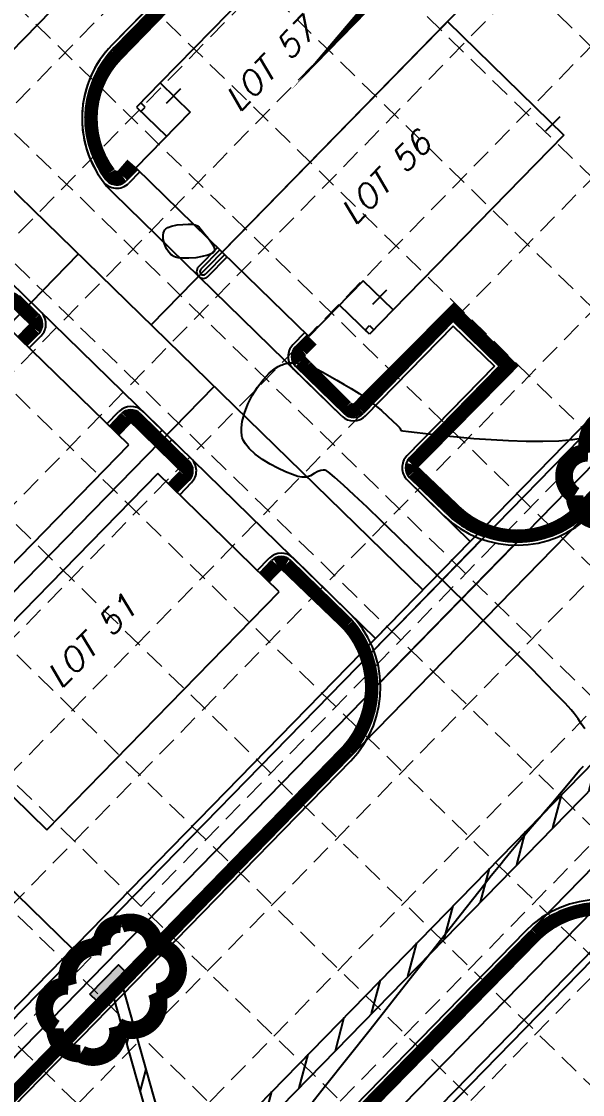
# Model space of a CAD drawing. Header units: feet. Extents: x -15 to 992, y 1644 to 2657.
# Drawn here: x 527.1 to 609.8, y 2278.3 to 2436.6 of the extents above; entities that cross this region are included whole.
import ezdxf
from ezdxf.enums import TextEntityAlignment as Align

# ---------------------------------------------------------------- set-up
doc = ezdxf.new("R2010")
doc.units = ezdxf.units.FT
doc.header["$LTSCALE"] = 30
doc.header["$MEASUREMENT"] = 0
for name, pattern in [('HIDDEN', [0.375, 0.25, -0.125]), ('HIDDEN2', [0.1875, 0.125, -0.0625]), ('x500106ebs$0$PHANTOM2', [1.25, 0.625, -0.125, 0.125, -0.125, 0.125, -0.125])]:
    doc.linetypes.add(name, pattern=pattern)
for name, color, linetype in [('CONTOURS', 35, 'x500106ebs$0$PHANTOM2'), ('EROSION BLANKET', 84, 'Continuous'), ('GRID', 254, 'HIDDEN'), ('LEGEND', 7, 'Continuous'), ('STORM', 5, 'Continuous'), ('x500106ebs$0$3-LOT-LINES', 251, 'x500106ebs$0$PHANTOM2'), ('x500106ebs$0$ROW', 251, 'x500106ebs$0$PHANTOM2'), ('x500106pbs$0$1-CURB-BACK', 1, 'Continuous'), ('x500106pbs$0$1-CURB-FACE', 1, 'Continuous'), ('x500106pbs$0$1-SIDEWALK-3', 1, 'Continuous'), ('x500106pbs$0$3-BLDG', 16, 'HIDDEN2'), ('x500106pbs$0$3-CURB-BACK', 16, 'HIDDEN2'), ('x500106pbs$0$3-CURB-FACE', 16, 'HIDDEN2'), ('x500106pbs$0$3-ESMT-SHARED', 16, 'HIDDEN2'), ('x500106pbs$0$3-TEXT-LOT-30', 16, 'HIDDEN2'), ('x500106pbs$0$4-CURB-BACK', 16, 'HIDDEN2'), ('x500106pbs$0$4-CURB-FACE', 16, 'HIDDEN2'), ('x500106pbs$0$AREA-PAVEMENT', 30, 'Continuous'), ('x500106pbs$0$AREA-SIDEWALK', 190, 'Continuous'), ('x500106pst$0$HATCH-DWU', 251, 'Continuous')]:
    doc.layers.add(name, color=color, linetype=linetype)
doc.styles.add('x500106pbs$0$SLANT 80', font='simplex', dxfattribs={"oblique": 15, "height": 2.4})

msp = doc.modelspace()

# ---------------------------------------------------------------- hatches: boundary and pattern name
at = {"layer": 'STORM'}
msp.add_hatch(color=5, dxfattribs=at).paths.add_polyline_path([(537.1672959663679, 2293.089367943408), (541.3576627652349, 2297.383646240276), (543.5048019136689, 2295.288462840842), (539.3144351148021, 2290.994184543973)])
at = {"layer": 'x500106pst$0$HATCH-DWU'}
h = msp.add_hatch(dxfattribs=at)
h.set_pattern_fill('ANSI31', color=5, scale=30, angle=30, style=0)
h.set_pattern_definition([(74.99999999999999, (0, 0), (-3.622221848584005, 0.9705714191344534), [])])
edge = h.paths.add_edge_path()
edge.add_line((255.7983242836366, 1930.697809170866), (256.9103195626999, 1936.015179705271))
edge.add_arc((380.7317338130041, 1910.121022583364), 126.4999999999978, 149.1260029113564, 168.1882438940524, ccw=False)
edge.add_line((272.157051857477, 1975.034722510695), (257.2236570281285, 2001.908201328402))
edge.add_line((257.2236570281285, 2001.908201328402), (258.4992732203664, 2003.215449880233))
edge.add_line((258.4992732203664, 2003.215449880233), (273.2036633233898, 1976.754077869611))
edge.add_arc((380.7317338130184, 1910.121022583353), 126.5000000000158, 135.7016666666651, 148.2143095073534, ccw=False)
edge.add_line((290.1940330540342, 1998.467922592808), (342.1040897513446, 2051.6652297891))
edge.add_line((342.1040897513446, 2051.6652297891), (333.979224528671, 2080.567131083789))
edge.add_line((333.979224528671, 2080.567131083789), (335.3904883449463, 2082.013391010014))
edge.add_line((335.3904883449463, 2082.013391010014), (343.51535356762, 2053.111489715326))
edge.add_line((343.51535356762, 2053.111489715326), (445.4664707900587, 2157.590761111852))
edge.add_line((445.4664707900587, 2157.590761111852), (437.3416055673844, 2186.492662406542))
edge.add_line((437.3416055673844, 2186.492662406542), (438.7528693836597, 2187.938922332767))
edge.add_line((438.7528693836597, 2187.938922332767), (446.8777346063339, 2159.037021038077))
edge.add_line((446.8777346063339, 2159.037021038077), (455.6187814122815, 2167.994825782244))
edge.add_line((455.6187814122815, 2167.994825782244), (455.7977096746519, 2167.820227165624))
edge.add_line((455.7977096746519, 2167.820227165624), (548.9069755328379, 2263.238389537534))
edge.add_line((548.9069755328379, 2263.238389537534), (540.7039866060978, 2292.418193729295))
edge.add_line((540.7039866060978, 2292.418193729295), (542.1152504223732, 2293.86445365552))
edge.add_line((542.1152504223732, 2293.86445365552), (550.3182393491134, 2264.68464946376))
edge.add_line((550.3182393491134, 2264.68464946376), (625.7303668454006, 2341.966824980114))
edge.add_line((625.7303668454006, 2341.966824980114), (617.5273779186596, 2371.146629171878))
edge.add_line((617.5273779186596, 2371.146629171878), (618.9386417349349, 2372.592889098104))
edge.add_line((618.9386417349349, 2372.592889098104), (627.141630661676, 2343.413084906339))
edge.add_line((627.141630661676, 2343.413084906339), (635.9834820259335, 2352.474193930955))
edge.add_line((635.9834820259335, 2352.474193930955), (636.0729461571117, 2352.386894622652))
edge.add_line((636.0729461571117, 2352.386894622652), (677.2054492600564, 2394.539389582904))
edge.add_arc((749.5819313885198, 2323.914249160341), 101.1249999999932, 104.8013327740087, 135.7016666666657, ccw=False)
edge.add_line((723.7477048671241, 2421.683663421856), (731.2801589707849, 2423.674011088813))
edge.add_line((731.2801589707849, 2423.674011088813), (731.8549625275028, 2421.498671834539))
edge.add_line((731.8549625275028, 2421.498671834539), (724.3225084238426, 2419.508324167583))
edge.add_arc((749.5819313883146, 2323.914249160694), 98.87499999959996, 104.8013327739458, 135.701666666729)
edge.add_line((678.815803621382, 2392.968002033329), (637.6833005184368, 2350.815507073077))
edge.add_line((637.6833005184368, 2350.815507073077), (637.7727646496215, 2350.728207764767))
edge.add_line((637.7727646496215, 2350.728207764767), (636.1888414833721, 2349.105006932187))
edge.add_line((636.1888414833721, 2349.105006932187), (645.420024565619, 2346.752293838427))
edge.add_line((645.420024565619, 2346.752293838427), (644.0087607493433, 2345.306033912202))
edge.add_line((644.0087607493433, 2345.306033912202), (634.7775776670967, 2347.658747005962))
edge.add_line((634.7775776670967, 2347.658747005962), (559.3654501708144, 2270.376571489604))
edge.add_line((559.3654501708144, 2270.376571489604), (568.5966332530572, 2268.023858395843))
edge.add_line((568.5966332530572, 2268.023858395843), (567.1853694367816, 2266.577598469618))
edge.add_line((567.1853694367816, 2266.577598469618), (557.9541863545389, 2268.930311563378))
edge.add_line((557.9541863545389, 2268.930311563378), (457.5869922983468, 2166.07424099943))
edge.add_line((457.5869922983468, 2166.07424099943), (457.7659205607161, 2165.89964238281))
edge.add_line((457.7659205607161, 2165.89964238281), (456.2828019527727, 2164.379745830677))
edge.add_line((456.2828019527727, 2164.379745830677), (465.2342522143438, 2162.09832707309))
edge.add_line((465.2342522143438, 2162.09832707309), (463.8229883980682, 2160.652067146865))
edge.add_line((463.8229883980682, 2160.652067146865), (454.871538136497, 2162.933485904451))
edge.add_line((454.871538136497, 2162.933485904451), (352.920420914056, 2058.454214507924))
edge.add_line((352.920420914056, 2058.454214507924), (361.8718711756304, 2056.172795750337))
edge.add_line((361.8718711756304, 2056.172795750337), (360.4606073593548, 2054.726535824112))
edge.add_line((360.4606073593548, 2054.726535824112), (351.5091570977805, 2057.007954581699))
edge.add_line((351.5091570977805, 2057.007954581699), (292.3411722024683, 1996.372739193375))
edge.add_arc((380.7317338130316, 1910.121022583343), 123.5000000000321, 135.7016666666661, 146.7224489721912)
edge.add_line((277.4829663010488, 1977.884892066014), (285.163806751892, 1977.562547039276))
edge.add_line((285.163806751892, 1977.562547039276), (283.5218891579227, 1975.879913650014))
edge.add_line((283.5218891579227, 1975.879913650014), (276.3836188671756, 1976.179488409113))
edge.add_arc((380.7317338130059, 1910.121022583364), 123.4999999999996, 147.6637948418411, 168.1882438940524)
edge.add_line((259.8467957899799, 1935.401089022538), (258.7348005109166, 1930.083718488133))
edge.add_line((258.7348005109166, 1930.083718488133), (255.7983242836366, 1930.697809170866))

# ---------------------------------------------------------------- linework, layer by layer
at = {"layer": 'CONTOURS', "lineweight": -3}
for p, q in [((548.1561954970152, 2405.797118245887, 469), (548.2134537327925, 2405.881056541572, 469)), ((548.2134537327925, 2405.881056541572, 469), (548.3659192288851, 2406.034489093346, 469)), ((548.3659192288851, 2406.034489093346, 469), (548.6776605051402, 2406.230355076042, 469)), ((548.6776605051402, 2406.230355076042, 469), (549.2152065182531, 2406.432631386966, 469)), ((549.2152065182531, 2406.432631386966, 469), (550.0120580740772, 2406.601814407969, 469)), ((550.0120580740772, 2406.601814407969, 469), (550.8557011130379, 2406.692251218426, 469)), ((550.8557011130379, 2406.692251218426, 469), (551.6475562248843, 2406.7191689352, 469)), ((551.6475562248843, 2406.7191689352, 469), (552.2890439993662, 2406.697794675147, 469)), ((552.2890439993662, 2406.697794675147, 469), (552.6815850262337, 2406.643355555128, 469)), ((552.6815850262337, 2406.643355555128, 469), (553.0239368541233, 2406.497669504249, 469)), ((553.0239368541233, 2406.497669504249, 469), (553.2716892378744, 2406.290538242285, 469)), ((553.2716892378744, 2406.290538242285, 469), (553.4907287382366, 2406.020898922245, 469)), ((553.4907287382366, 2406.020898922245, 469), (553.7469419159615, 2405.687688697131, 469)), ((547.9515410830522, 2405.085946072613, 469), (548.017422778099, 2405.465764119549, 469)), ((547.9684331108547, 2404.528500231465, 469), (547.9515410830522, 2405.085946072613, 469)), ((548.1411855918054, 2403.796686260474, 469), (547.9684331108547, 2404.528500231465, 469)), ((548.017422778099, 2405.465764119549, 469), (548.1015299303458, 2405.692921984164, 469)), ((548.1015299303458, 2405.692921984164, 469), (548.1561954970152, 2405.797118245887, 469)), ((553.7469419159615, 2405.687688697131, 469), (554.0397569782053, 2405.34808336721, 469)), ((554.0397569782053, 2405.34808336721, 469), (554.4588672240213, 2404.85884235981, 469)), ((554.4588672240213, 2404.85884235981, 469), (554.9087946486829, 2404.283628228517, 469)), ((554.9087946486829, 2404.283628228517, 469), (555.2940612474636, 2403.686103526915, 469)), ((548.4607947509212, 2403.086892345891, 469), (548.1411855918054, 2403.796686260474, 469)), ((548.806645737814, 2402.5787714311, 469), (548.4607947509212, 2403.086892345891, 469)), ((555.2940612474636, 2403.686103526915, 469), (555.4915575126765, 2403.23480139102, 469)), ((555.488699948472, 2402.67877262712, 469), (555.452595541024, 2402.622331886753, 469)), ((555.5198300529585, 2402.757547297893, 469), (555.488699948472, 2402.67877262712, 469)), ((555.4915575126765, 2403.23480139102, 469), (555.5430141772749, 2402.933300688577, 469)), ((555.5430141772749, 2402.933300688577, 469), (555.5198300529585, 2402.757547297893, 469)), ((549.1108428717439, 2402.254443926315, 469), (548.806645737814, 2402.5787714311, 469)), ((549.332197610081, 2402.073087779032, 469), (549.1108428717439, 2402.254443926315, 469)), ((549.4478857900831, 2401.994434782744, 469), (549.332197610081, 2402.073087779032, 469)), ((549.5419352195008, 2401.941283393144, 469), (549.4478857900831, 2401.994434782744, 469)), ((549.764547071703, 2401.850422690019, 469), (549.5419352195008, 2401.941283393144, 469)), ((550.1743088594726, 2401.750858634744, 469), (549.764547071703, 2401.850422690019, 469)), ((550.833005667107, 2401.681404692441, 469), (550.1743088594726, 2401.750858634744, 469)), ((551.7743047285674, 2401.685047259648, 469), (550.833005667107, 2401.681404692441, 469)), ((552.7654468280971, 2401.774592782022, 469), (551.7743047285674, 2401.685047259648, 469)), ((553.7194446827746, 2401.934389669761, 469), (552.7654468280971, 2401.774592782022, 469)), ((554.5493110096775, 2402.148786333059, 469), (553.7194446827746, 2401.934389669761, 469)), ((555.0653739170787, 2402.349097633753, 469), (554.5493110096775, 2402.148786333059, 469)), ((555.3369591139972, 2402.510868657631, 469), (555.0653739170787, 2402.349097633753, 469)), ((555.452595541024, 2402.622331886753, 469), (555.3369591139972, 2402.510868657631, 469)), ((563.621445463579, 2384.722875030633, 469), (564.3746379329282, 2385.346053671924, 469)), ((564.3746379329282, 2385.346053671924, 469), (564.9448901863946, 2385.7122951207, 469)), ((564.9448901863946, 2385.7122951207, 469), (565.324283188796, 2385.902424983081, 469)), ((565.324283188796, 2385.902424983081, 469), (565.5130818303796, 2385.980106984651, 469)), ((565.5130818303796, 2385.980106984651, 469), (565.7019646507854, 2386.047077880534, 469)), ((565.7019646507854, 2386.047077880534, 469), (566.0826298359043, 2386.153381082698, 469)), ((566.0826298359043, 2386.153381082698, 469), (566.6605436868276, 2386.247182345376, 469)), ((566.6605436868276, 2386.247182345376, 469), (567.4430736863892, 2386.25933763353, 469)), ((567.4430736863892, 2386.25933763353, 469), (568.4384901365952, 2386.113721923173, 469)), ((568.4384901365952, 2386.113721923173, 469), (569.4504892958007, 2385.816207005652, 469)), ((569.4504892958007, 2385.816207005652, 469), (570.476297934654, 2385.395483992994, 469)), ((570.476297934654, 2385.395483992994, 469), (571.5131428238042, 2384.880243997224, 469)), ((561.8621523528604, 2382.645820691736, 469), (562.7113953836215, 2383.762375688872, 469)), ((562.7113953836215, 2383.762375688872, 469), (563.621445463579, 2384.722875030633, 469)), ((571.5131428238042, 2384.880243997224, 469), (572.5582507338997, 2384.299178130367, 469)), ((572.5582507338997, 2384.299178130367, 469), (573.6088484355901, 2383.680977504448, 469)), ((573.6088484355901, 2383.680977504448, 469), (574.6621626995234, 2383.054333231495, 469)), ((561.1014376064718, 2381.42210998007, 469), (561.8621523528604, 2382.645820691736, 469)), ((574.6621626995234, 2383.054333231495, 469), (575.7154202963486, 2382.447936423532, 469)), ((575.7154202963486, 2382.447936423532, 469), (576.8864682866056, 2381.732407196117, 469)), ((560.4569723796317, 2380.140143494719, 469), (561.1014376064718, 2381.42210998007, 469)), ((576.8864682866056, 2381.732407196117, 469), (578.0400583402613, 2380.921154275884, 469)), ((578.0400583402613, 2380.921154275884, 469), (579.1445424266008, 2380.061481900984, 469)), ((559.9564779075156, 2378.848821176527, 469), (560.4569723796317, 2380.140143494719, 469)), ((579.1445424266008, 2380.061481900984, 469), (580.1682725149096, 2379.200694309569, 469)), ((580.1682725149096, 2379.200694309569, 469), (581.079600574473, 2378.386095739791, 469)), ((559.5068803422946, 2376.656952916199, 469), (559.6276754253004, 2377.597042966339, 469)), ((559.6276754253004, 2377.597042966339, 469), (559.9564779075156, 2378.848821176527, 469)), ((581.079600574473, 2378.386095739791, 469), (581.8468785745763, 2377.6649904298, 469)), ((581.8468785745763, 2377.6649904298, 469), (582.4384584845047, 2377.08468261775, 469)), ((559.5085757250065, 2376.004093060891, 469), (559.5068803422946, 2376.656952916199, 469)), ((559.5569809545434, 2375.599581951347, 469), (559.5085757250065, 2376.004093060891, 469)), ((582.4384584845047, 2377.08468261775, 469), (582.8226922735435, 2376.692476541791, 469)), ((582.8226922735435, 2376.692476541791, 469), (582.9679319109782, 2376.535676440074, 469)), ((582.9679319109782, 2376.535676440074, 469), (582.9981469191102, 2376.40163210637, 469)), ((582.9981469191102, 2376.40163210637, 469), (583.0357578469993, 2376.28835697988, 469)), ((583.0357578469993, 2376.28835697988, 469), (583.3329807230657, 2376.241728118852, 469)), ((583.3329807230657, 2376.241728118852, 469), (584.1580520913114, 2376.128145986944, 469)), ((584.1580520913114, 2376.128145986944, 469), (585.4422615571025, 2375.963276419414, 469)), ((585.4422615571025, 2375.963276419414, 469), (587.116898725805, 2375.762785251517, 469)), ((587.116898725805, 2375.762785251517, 469), (589.1132532027843, 2375.542338318511, 469)), ((559.5960313712746, 2375.407718633354, 469), (559.5569809545434, 2375.599581951347, 469)), ((559.6471479435543, 2375.220079108049, 469), (559.5960313712746, 2375.407718633354, 469)), ((559.7898187665157, 2374.848471067243, 469), (559.6471479435543, 2375.220079108049, 469)), ((560.0969274903746, 2374.301668159638, 469), (559.7898187665157, 2374.848471067243, 469)), ((560.6578203239819, 2373.596409931, 469), (560.0969274903746, 2374.301668159638, 469)), ((589.1132532027843, 2375.542338318511, 469), (591.3626145934068, 2375.317601455652, 469)), ((591.3626145934068, 2375.317601455652, 469), (593.7962725030379, 2375.104240498198, 469)), ((593.7962725030379, 2375.104240498198, 469), (596.3455165370435, 2374.917921281403, 469)), ((596.3455165370435, 2374.917921281403, 469), (598.9416363007899, 2374.774309640527, 469)), ((598.9416363007899, 2374.774309640527, 469), (601.5159213996426, 2374.689071410824, 469)), ((601.5159213996426, 2374.689071410824, 469), (603.9996614389675, 2374.677872427551, 469)), ((603.9996614389675, 2374.677872427551, 469), (606.3241460241302, 2374.756378525967, 469)), ((606.3241460241302, 2374.756378525967, 469), (608.420664760497, 2374.940255541326, 469)), ((608.420664760497, 2374.940255541326, 469), (610.2205072534339, 2375.245169308886, 469)), ((561.5543309150571, 2372.761696711436, 469), (560.6578203239819, 2373.596409931, 469)), ((562.6057888427365, 2371.990184569482, 469), (561.5543309150571, 2372.761696711436, 469)), ((563.7455965521126, 2371.293803747542, 469), (562.6057888427365, 2371.990184569482, 469)), ((564.9071564882779, 2370.684484488015, 469), (563.7455965521126, 2371.293803747542, 469)), ((566.0238710963247, 2370.174157033306, 469), (564.9071564882779, 2370.684484488015, 469)), ((567.0291428213454, 2369.774751625814, 469), (566.0238710963247, 2370.174157033306, 469)), ((567.8563741084322, 2369.498198507942, 469), (567.0291428213454, 2369.774751625814, 469)), ((568.4389674026779, 2369.356427922092, 469), (567.8563741084322, 2369.498198507942, 469)), ((569.7008879232762, 2369.593965850951, 469), (569.1129657015958, 2369.37466455093, 469)), ((570.2420006193881, 2369.909206080552, 469), (569.7008879232762, 2369.593965850951, 469)), ((570.775570341601, 2370.215259498131, 469), (570.2420006193881, 2369.909206080552, 469)), ((571.2233823008851, 2370.382843229182, 469), (570.775570341601, 2370.215259498131, 469)), ((571.5846592709254, 2370.428141026533, 469), (571.2233823008851, 2370.382843229182, 469)), ((571.8423263802847, 2370.407443516282, 469), (571.5846592709254, 2370.428141026533, 469)), ((571.9771470710041, 2370.379302930813, 469), (571.8423263802847, 2370.407443516282, 469)), ((572.0278821631994, 2370.359114861022, 469), (571.9771470710041, 2370.379302930813, 469)), ((572.1860490045078, 2370.260851010279, 469), (572.0278821631994, 2370.359114861022, 469)), ((572.559232647955, 2369.974514207226, 469), (572.1860490045078, 2370.260851010279, 469)), ((573.2942900210528, 2369.349554322242, 469), (572.559232647955, 2369.974514207226, 469)), ((569.1129657015958, 2369.37466455093, 469), (568.4389674026779, 2369.356427922092, 469)), ((574.5599251433671, 2368.212203020338, 469), (573.2942900210528, 2369.349554322242, 469)), ((576.1657331326451, 2366.724069841863, 469), (574.5599251433671, 2368.212203020338, 469)), ((578.0633118154642, 2364.933306878197, 469), (576.1657331326451, 2366.724069841863, 469)), ((580.2042590184026, 2362.888066220722, 469), (578.0633118154642, 2364.933306878197, 469)), ((582.5401725680381, 2360.636499960818, 469), (580.2042590184026, 2362.888066220722, 469)), ((585.0226502909486, 2358.226760189867, 469), (582.5401725680381, 2360.636499960818, 469)), ((587.6032900137116, 2355.706998999247, 469), (585.0226502909486, 2358.226760189867, 469)), ((590.2336895629053, 2353.125368480342, 469), (587.6032900137116, 2355.706998999247, 469)), ((592.8654467651072, 2350.530020724531, 469), (590.2336895629053, 2353.125368480342, 469)), ((595.4501594468952, 2347.969107823195, 469), (592.8654467651072, 2350.530020724531, 469)), ((597.9394254348472, 2345.490781867715, 469), (595.4501594468952, 2347.969107823195, 469)), ((600.284842555541, 2343.143194949473, 469), (597.9394254348472, 2345.490781867715, 469)), ((602.4380086355541, 2340.974499159847, 469), (600.284842555541, 2343.143194949473, 469)), ((604.3505215014648, 2339.03284659022, 469), (602.4380086355541, 2340.974499159847, 469)), ((605.9739789798509, 2337.366389331973, 469), (604.3505215014648, 2339.03284659022, 469)), ((607.2599788972902, 2336.023279476484, 469), (605.9739789798509, 2337.366389331973, 469)), ((608.1601190803599, 2335.051669115137, 469), (607.2599788972902, 2336.023279476484, 469)), ((608.625997355638, 2334.499710339313, 469), (608.1601190803599, 2335.051669115137, 469)), ((609.1889261364813, 2333.704013158022, 469), (608.625997355638, 2334.499710339313, 469)), ((609.707132878445, 2332.945141056871, 469), (609.1889261364813, 2333.704013158022, 469)), ((610.1693476574937, 2332.219806055407, 469), (609.707132878445, 2332.945141056871, 469)), ((609.4518907065408, 2326.195816776468, 469), (609.9761041582087, 2326.731505689799, 469)), ((608.5223900579817, 2325.066111326878, 469), (608.8988888798085, 2325.541461274722, 469)), ((608.8988888798085, 2325.541461274722, 469), (609.4518907065408, 2326.195816776468, 469)), ((606.4322314563287, 2322.572315200825, 469), (607.2632056481411, 2323.553417160054, 469)), ((607.2632056481411, 2323.553417160054, 469), (607.9685437480593, 2324.394056245364, 469)), ((607.9685437480593, 2324.394056245364, 469), (608.5223900579817, 2325.066111326878, 469)), ((605.5014768707224, 2321.478871497553, 469), (606.4322314563287, 2322.572315200825, 469)), ((604.4967975894233, 2320.301207180113, 469), (605.5014768707224, 2321.478871497553, 469)), ((602.3690877321478, 2317.805701222239, 469), (603.4440493105312, 2319.067443378383, 469)), ((603.4440493105312, 2319.067443378383, 469), (604.4967975894233, 2320.301207180113, 469)), ((601.2977685523731, 2316.544101841556, 469), (602.3690877321478, 2317.805701222239, 469)), ((600.2559474693082, 2315.31076636621, 469), (601.2977685523731, 2316.544101841556, 469)), ((598.3642223857103, 2313.041371651037, 469), (599.2694801810537, 2314.133815926079, 469)), ((599.2694801810537, 2314.133815926079, 469), (600.2559474693082, 2315.31076636621, 469)), ((597.6164079566054, 2312.113364237869, 469), (598.3642223857103, 2313.041371651037, 469)), ((596.3851885340787, 2310.563139566733, 469), (597.6164079566054, 2312.113364237869, 469)), ((594.721412230419, 2308.457135448684, 469), (596.3851885340787, 2310.563139566733, 469)), ((592.6759271579158, 2305.861789694775, 469), (594.721412230419, 2308.457135448684, 469)), ((590.2995814288577, 2302.843540116063, 469), (592.6759271579158, 2305.861789694775, 469)), ((587.6432231555339, 2299.468824523602, 469), (590.2995814288577, 2302.843540116063, 469)), ((584.7577004502336, 2295.804080728447, 469), (587.6432231555339, 2299.468824523602, 469)), ((581.6938614252454, 2291.915746541653, 469), (584.7577004502336, 2295.804080728447, 469)), ((578.5025541928585, 2287.870259774275, 469), (581.6938614252454, 2291.915746541653, 469)), ((575.2346268653619, 2283.734058237368, 469), (578.5025541928585, 2287.870259774275, 469)), ((571.9409275550447, 2279.573579741986, 469), (575.2346268653619, 2283.734058237368, 469)), ((568.6723043741958, 2275.455262099186, 469), (571.9409275550447, 2279.573579741986, 469))]:
    msp.add_line(p, q, dxfattribs=at)
at = {"layer": 'EROSION BLANKET', "linetype": 'Continuous', "const_width": 2}
for points in [[(594.122002109544, 2481.087417187956), (592.2577154712346, 2482.906592446915, 0.440087841167427), (591.0120941775155, 2482.836753198204), (586.4791317539118, 2478.191383689868, 0.4071573808759121), (586.4793939530662, 2476.655892582144), (600.9331442501932, 2462.940430204661), (586.5172432091322, 2448.143300076897), (586.9893457807487, 2448.699597422567), (572.6461355857504, 2462.603945915905, 0.3942313126805433), (571.1696618636106, 2462.631730735892), (541.0631405583515, 2431.656670890109, 0.367994817117881), (540.0101586657008, 2414.239190069552, 0.4344014572208299), (541.9344377476543, 2413.855815094209), (543.4387428873316, 2415.595073504751)], [(522.9212219177039, 2393.705982510647), (524.6715290567968, 2395.49969325747, -0.3845066189077597), (526.0414054133544, 2395.474391377221), (528.8906520336792, 2392.635085226969, -0.359083944522087), (528.9472632191744, 2391.32883307118), (527.2071507265384, 2389.541086187377)], [(630.9470008920364, 2387.999466957771), (629.6397837896131, 2385.482956245958), (627.5775326285016, 2382.898813712051), (609.1388322057928, 2364.077620510884, -0.3898325080123874), (591.2062941960039, 2364.220759918193), (584.9350861373559, 2370.190744389713, -0.2513478861188376), (584.6839907185345, 2371.26010061664), (599.0171998234993, 2385.799867075925), (590.8445537214579, 2393.752471556112), (576.7930820135895, 2379.628354107871, -0.4329420185765974), (574.9620000529064, 2379.750563333411), (569.0461613801522, 2385.676582788943)], [(569.9118648049241, 2389.672825624599), (568.4470868750948, 2388.18917089715, 0.405202404502937), (568.2199363243483, 2386.487948635319), (569.0481200751342, 2385.685245284683)], [(540.7544056667316, 2376.201629558956), (542.5896816034931, 2378.082416134998, -0.3917851036990403), (543.90831847941, 2378.04336430721), (551.0946625404933, 2371.010614153292, -0.4275767894525164), (551.0785736336074, 2369.597931087564), (549.3592160714845, 2367.818155550025)], [(480.5398141502568, 2270.156891343365), (479.0581771341734, 2268.510557031241, 0.5941614638197928), (479.2391842447327, 2266.58485648812), (487.6458824277209, 2258.246882468135, 0.3878215604443712), (506.9037962885667, 2258.827609442609), (575.192511930364, 2329.066610910402, 0.3799901442328473), (575.2580389342278, 2347.578014934403), (566.0501220580144, 2356.426838412245, 0.2755512110774802), (564.7750818621038, 2356.413173521087), (562.9751195090656, 2354.553179524905)], [(546.4189734442284, 2205.871853728534), (544.8094187145049, 2204.350341820355, -0.5941614638197928), (542.8798628277477, 2204.48413358292), (534.3385067607555, 2212.68411051183, -0.3878215604443712), (534.4474267287957, 2231.950470482805), (602.9929474258528, 2301.93888097746, -0.3799901442328473), (621.4971944845415, 2302.457738876145), (630.5688689055366, 2293.469294442277, -0.2755512110774802), (630.586434278789, 2292.194302015594), (628.7710798438848, 2290.349327648872)]]:
    msp.add_lwpolyline(points, format="xyb", dxfattribs=at)
at = {"layer": 'GRID', "color": 252, "linetype": 'HIDDEN', "lineweight": 0, "ltscale": 0.4}
for p, q in [((73.56400297959465, 1960.969467937024), (667.6418724648923, 2569.408861767089)), ((83.3775415897569, 1951.387566816293), (677.4554110750546, 2559.826960646358)), ((93.19108019991927, 1941.805665695563), (687.268949685217, 2550.245059525627)), ((103.0046188100816, 1932.223764574832), (697.0824882953793, 2540.663158404896)), ((503.12809098645, 2538.346783510579), (846.6452852386636, 2202.93792444857)), ((112.8181574202439, 1922.641863454102), (706.8960269055417, 2531.081257284166)), ((493.5461898657194, 2528.533244900417), (837.0633841179331, 2193.124385838408)), ((122.6316960304063, 1913.059962333371), (716.7095655157041, 2521.499356163436)), ((483.9642887449888, 2518.719706290255), (827.4814829972024, 2183.310847228246)), ((132.4452346405686, 1903.47806121264), (726.5231041258663, 2511.917455042705)), ((474.3823876242582, 2508.906167680092), (817.8995818764718, 2173.497308618083)), ((142.2587732507309, 1893.89616009191), (736.3366427360287, 2502.335553921974)), ((464.8004865035276, 2499.09262906993), (808.3176807557412, 2163.683770007921)), ((152.0723118608933, 1884.314258971179), (746.150181346191, 2492.753652801244)), ((455.218585382797, 2489.279090459768), (798.7357796350107, 2153.870231397759)), ((161.8858504710556, 1874.732357850449), (755.9637199563533, 2483.171751680513)), ((445.6366842620664, 2479.465551849606), (789.1538785142801, 2144.056692787597)), ((171.6993890812179, 1865.150456729718), (765.7772585665157, 2473.589850559782)), ((436.0547831413357, 2469.652013239443), (779.5719773935496, 2134.243154177434)), ((181.5129276913803, 1855.568555608987), (775.590797176678, 2464.007949439052)), ((426.4728820206051, 2459.838474629281), (769.9900762728189, 2124.429615567272)), ((416.8909808998745, 2450.024936019118), (760.4081751520882, 2114.616076957109)), ((407.3090797791439, 2440.211397408956), (750.8262740313577, 2104.802538346947)), ((397.7271786584133, 2430.397858798794), (741.244372910627, 2094.988999736785)), ((388.1452775376827, 2420.584320188631), (731.6624717898965, 2085.175461126622))]:
    msp.add_line(p, q, dxfattribs=at)
at = {"layer": 'LEGEND', "color": 170, "ltscale": 100, "const_width": 2.600750464085676}
for points in [[(610.6672124166303, 2372.962569592721, 0.5205670505517462), (610.6672124166303, 2372.962569592721, 0.7651954600696135), (608.6763012405909, 2366.684351404002, 0.4178788784126488), (612.463393017201, 2362.935716752653, 0.6649002420699669), (617.8943532203889, 2367.028942817255, 0.744833174426672), (623.6470403587346, 2372.009439027873, 0.9756416855879776), (623.4557772789246, 2378.797863906624, 0.5205670505517462), (618.4283380290706, 2382.062807977637, 0.5205670505517462), (615.695895755541, 2378.703381725609, 0.5402640007904789), (610.6672124166303, 2372.962569592721)], [(533.9794183781594, 2294.30952815953, 0.5205670505517462), (533.9794183781594, 2294.30952815953, 0.7651954600696135), (531.98850720212, 2288.031309970811, 0.4178788784126488), (535.7755989787302, 2284.282675319462, 0.6649002420699669), (541.206559181918, 2288.375901384064, 0.744833174426672), (546.9592463202637, 2293.356397594682, 0.9756416855879776), (546.7679832404538, 2300.144822473432, 0.5205670505517462), (541.7405439905997, 2303.409766544446, 0.5205670505517462), (539.0081017170701, 2300.050340292418, 0.5402640007904789), (533.9794183781594, 2294.30952815953)]]:
    msp.add_lwpolyline(points, format="xyb", close=True, dxfattribs=at)
at = {"layer": 'STORM'}
for p, q in [((559.3654501708144, 2270.376571489604), (634.7775776670967, 2347.658747005962)), ((625.7303668454006, 2341.966824980114), (550.3182393491134, 2264.68464946376)), ((550.3182393491134, 2264.68464946376), (542.1152504223732, 2293.86445365552)), ((540.7039866060978, 2292.418193729295), (548.9069755328379, 2263.238389537534))]:
    msp.add_line(p, q, dxfattribs=at)
at = {"layer": 'STORM', "color": 5}
msp.add_lwpolyline([(537.1672959663679, 2293.089367943408), (541.3576627652349, 2297.383646240276), (543.5048019136689, 2295.288462840842), (539.3144351148021, 2290.994184543973)], close=True, dxfattribs=at)
at = {"layer": 'x500106ebs$0$3-LOT-LINES', "color": 7, "linetype": 'Continuous'}
msp.add_line((380.4323369925323, 2243.436546921119), (535.47590855061, 2402.324843905244), dxfattribs=at)
for points in [[(515.43594316523, 2421.879888966621), (625.4092799072632, 2534.580312550832)], [(469.0547862482654, 2467.138730290341), (586.2915350635552, 2352.738836785318)], [(546.2116042927858, 2391.848926908075), (601.4429666841095, 2448.449900571686)], [(416.9395777034558, 2414.599480432608), (534.6103445441985, 2299.776071123942)], [(400.4723023779187, 2223.881501859738), (555.5158739359973, 2382.769798843864)]]:
    msp.add_lwpolyline(points, dxfattribs=at)
at = {"layer": 'x500106ebs$0$ROW', "color": 7, "linetype": 'Continuous'}
msp.add_lwpolyline([(220.97302955679, 1978.361269154163), (623.2687888705782, 2390.633041785281, 0.1990740827133552), (630.3738926462315, 2408.414609967078, -2.416339559352532), (680.9509481426815, 2359.061401002647, 0.199074082713358), (663.3487196413502, 2351.522951662525), (261.0529603275617, 1939.251179031406)], format="xyb", dxfattribs=at)
at = {"layer": 'x500106pbs$0$1-CURB-BACK', "color": 7, "linetype": 'Continuous'}
for p, q in [((507.5374868900568, 2258.429240792725), (575.2817501383885, 2327.853406592072)), ((534.018869720764, 2232.588645533029), (601.7631329690848, 2302.012811332386))]:
    msp.add_line(p, q, dxfattribs=at)
at = {"layer": 'x500106pbs$0$1-CURB-FACE', "color": 7, "linetype": 'Continuous'}
for p, q in [((575.6396066631415, 2327.50420935886), (507.8953434147689, 2258.080043559472)), ((601.4052764443726, 2302.362008565639), (533.6610131960114, 2232.93784276624))]:
    msp.add_line(p, q, dxfattribs=at)
at = {"layer": 'x500106pbs$0$1-SIDEWALK-3'}
for p, q in [((579.0254704542684, 2343.860734857495), (594.9890257717991, 2360.220149780187)), ((599.7162371291065, 2359.337162910253), (580.0239634927852, 2339.156565995606))]:
    msp.add_line(p, q, dxfattribs=at)
at = {"layer": 'x500106pbs$0$3-BLDG', "color": 7, "linetype": 'Continuous'}
for p, q in [((572.7423447977546, 2453.402102452525), (547.541944465727, 2427.576789915305)), ((556.6875212899752, 2402.584622650274), (589.9194579864791, 2436.640635257092)), ((556.6875212899524, 2402.584622650244), (589.9194579859447, 2436.640635256547)), ((589.9194579859447, 2436.640635256547), (607.0965711749361, 2419.879168060866)), ((547.541944465727, 2427.576789915305), (544.0499721333474, 2423.998224667658)), ((547.541944465727, 2427.576789915305), (551.9555082711638, 2423.270024038699)), ((548.4625636522203, 2424.582635558204), (550.5577470516503, 2426.729774706791)), ((551.9555082711638, 2423.270024038699), (543.9239719066848, 2415.039323969101)), ((544.6756171762329, 2424.639384274531), (544.0499721333474, 2423.998224667658)), ((544.0499721333474, 2423.998224667658), (544.691131740218, 2423.372579624776)), ((544.0499721333474, 2423.998224667658), (548.4635359387837, 2419.691458791052)), ((545.3167767831035, 2424.013739231642), (544.6756171762329, 2424.639384274531)), ((544.691131740218, 2423.372579624776), (545.3167767831035, 2424.013739231642)), ((606.4741657546112, 2422.582324727934), (604.378982355214, 2420.435185579377)), ((607.0965711749361, 2419.879168060866), (581.8961708433014, 2394.053855524034)), ((543.9239719066848, 2415.039323969101), (556.6875212899752, 2402.584622650274)), ((569.451070673442, 2390.129921331225), (556.6875212899524, 2402.584622650244)), ((577.4826070377965, 2398.360621400704), (569.451070673442, 2390.129921331225)), ((581.8961708433014, 2394.053855524034), (577.4826070377965, 2398.360621400704)), ((578.880368257365, 2394.900870732591), (580.9755516567614, 2397.048009881155)), ((578.4041985109759, 2390.475290276439), (573.9906347054709, 2394.782056153109)), ((581.8961708433014, 2394.053855524034), (578.4041985109759, 2390.475290276439)), ((577.7630389040949, 2391.100935319336), (578.3886839469703, 2391.742094926194)), ((578.3886839469703, 2391.742094926194), (579.0298435538518, 2391.116449883298)), ((542.8928177903915, 2374.129286501124), (524.9999915534379, 2391.589148163063)), ((578.4041985109759, 2390.475290276439), (577.7630389040949, 2391.100935319336)), ((579.0298435538518, 2391.116449883298), (578.4041985109759, 2390.475290276439)), ((508.6132893941001, 2338.999704322571), (542.8928177903915, 2374.129286501124)), ((547.1870960872601, 2369.938919702258), (512.9075676909687, 2334.809337523712)), ((565.0799223242137, 2352.47905804032), (547.1870960872601, 2369.938919702258)), ((530.8003939279223, 2317.349475861766), (565.0799223242137, 2352.47905804032)), ((512.9075676909687, 2334.809337523712), (530.8003939279223, 2317.349475861766))]:
    msp.add_line(p, q, dxfattribs=at)
at = {"layer": 'x500106pbs$0$3-CURB-BACK', "color": 7, "linetype": 'Continuous'}
for p, q in [((540.7599890799332, 2432.797429830296), (570.4999534448128, 2463.274877187961)), ((544.1625429238784, 2414.806525813392), (542.5246454685443, 2413.128012252995)), ((556.3296647650054, 2402.933819883269), (553.5360868993034, 2400.070967685571)), ((557.0453778149267, 2402.235425417246), (554.2517999487818, 2399.372573219093)), ((553.5447461908034, 2399.363913927593), (553.5447461908034, 2399.363913927593)), ((526.7113405536479, 2396.206645818689), (529.5741927515624, 2393.413067952777)), ((590.7559910453934, 2392.394462272583), (577.4864961823138, 2378.795914332496)), ((597.5552650154347, 2385.759714841044), (590.7559910453934, 2392.394462272583)), ((527.8628437513476, 2388.795570297148), (529.6088299175633, 2390.584852920865)), ((569.2124996560542, 2390.362719487123), (567.466513489624, 2388.573436863186)), ((567.5011506556241, 2385.745221831275), (574.6582811504019, 2378.761277166495)), ((584.2857701523558, 2372.16116690096), (597.5552650154347, 2385.759714841044)), ((540.0299655924791, 2376.922864367021), (541.7759517586983, 2378.712146990742)), ((544.6041667906097, 2378.746784156742), (551.7612972853908, 2371.762839491968)), ((550.0499482851742, 2367.145341836339), (551.7959344513911, 2368.934624460057)), ((589.6882551894324, 2364.094993370476), (584.3204073183565, 2369.332951869048)), ((562.2170701262968, 2355.27263590622), (563.9630562925178, 2357.061918529943)), ((566.7912713244292, 2357.096555695943), (575.0219713933861, 2349.065019331409))]:
    msp.add_line(p, q, dxfattribs=at)
for centre, radius, start, end in [((551.4956848221028, 2422.321512833129), 14.99999999999896, 135.7016666666643, 216.851783568248), ((541.0932193695882, 2414.524801185951), 2, 216.8517835682455, 315.7016666666588), ((553.8939434240424, 2399.721770452332), 0.5, 135.7016666666703, 225.7016666666613), ((553.8939434240424, 2399.721770452332), 0.5000000000001096, 225.7016666666703, 315.7016666666703), ((528.1774038186072, 2391.98164185382), 2, 315.7016666666657, 45.70166666668188), ((568.8979395885794, 2387.176647930231), 1.999999999999803, 135.7016666666519, 225.7016666666703), ((543.2073778576546, 2377.315358057786), 2, 45.70166666667959, 135.7016666666612), ((576.0550700833575, 2380.192703265451), 1.999999999999803, 225.7016666666613, 315.7016666666797), ((550.3645083524352, 2370.331413393012), 2, 315.7016666666611, 45.70166666667959), ((585.7171962513119, 2370.764377968004), 1.999999999999962, 135.7016666666658, 225.701666666675), ((600.1641721865991, 2374.830689112648), 15.00000000000009, 225.7016666666703, 251.3809552861872), ((600.1641721865991, 2374.830689112648), 15.00000000000009, 270.1286706675521, 315.7016666666703), ((565.394482391474, 2355.665129596987), 2, 45.70166666668188, 135.7016666666658), ((564.5460543962182, 2338.329323589239), 15, 20.022378047185, 45.70166666666123), ((564.5460543962182, 2338.329323589239), 15, 315.7016666666613, 1.274662665827482)]:
    msp.add_arc(centre, radius, start, end, dxfattribs=at)
at = {"layer": 'x500106pbs$0$3-CURB-FACE', "color": 7, "linetype": 'Continuous'}
for p, q in [((570.1420969200739, 2463.6240744212), (540.4021325551934, 2433.146627063534)), ((544.5203994486174, 2414.457328580153), (542.8825019932827, 2412.778815019755)), ((555.971808240266, 2403.283017116508), (553.1782303745649, 2400.420164918811)), ((554.6096564735217, 2399.023375985855), (557.4032343396661, 2401.886228184007)), ((553.1955489575653, 2399.006057402855), (553.1955489575648, 2399.006057402855)), ((527.0605377868869, 2396.564502343428), (529.9233899848014, 2393.770924477516)), ((577.844352707054, 2378.446717099261), (590.7646503368934, 2391.687408514606)), ((590.7646503368934, 2391.687408514606), (596.8482112574567, 2385.751055549545)), ((528.2207002760865, 2388.446373063909), (529.9666864423025, 2390.235655687626)), ((568.8546431313152, 2390.711916720362), (567.1086569648874, 2388.922634096428)), ((574.3090839171642, 2378.40342064176), (567.1519534223879, 2385.387365306538)), ((596.8482112574567, 2385.751055549545), (583.9279136276177, 2372.510364134198)), ((539.6721090677397, 2377.27206160026), (541.4180952339607, 2379.061344223981)), ((544.9533640238487, 2379.104640681483), (547.8162162217577, 2376.311062815577)), ((547.8162162217577, 2376.311062815577), (547.4670189885178, 2375.953206290837)), ((549.2476423207136, 2374.914273882622), (548.8984450874741, 2374.556417357882)), ((552.1104945186303, 2372.120696016709), (549.2476423207136, 2374.914273882622)), ((550.4078048099132, 2366.796144603099), (552.153790976131, 2368.585427226818)), ((583.971210085119, 2368.975095344309), (589.3390579561939, 2363.737136845737)), ((561.8592136015578, 2355.621833139459), (563.6051997677786, 2357.411115763182)), ((575.3711686266392, 2349.422875856176), (567.1404685576679, 2357.454412220683))]:
    msp.add_line(p, q, dxfattribs=at)
for centre, radius, start, end in [((551.4956848221016, 2422.321512833129), 15.49999999999858, 135.7016666666624, 216.8517835682534), ((541.0932193695875, 2414.52480118595), 2.5, 216.8517835682548, 315.7016666666667), ((553.8939434240431, 2399.721770452333), 1.000000000000219, 135.701666666661, 225.7016666666613), ((553.8939434240433, 2399.721770452333), 1.000000000000374, 225.7016666666332, 315.7016666666701), ((528.1774038186074, 2391.98164185382), 2.5, 315.701666666668, 45.70166666668188), ((568.8979395885822, 2387.176647930233), 2.499999999999831, 135.7016666666612, 225.7016666666703), ((543.2073778576546, 2377.315358057786), 2.5, 45.70166666667959, 135.7016666666612), ((576.0550700833588, 2380.192703265456), 2.500000000000149, 225.7016666666667, 315.7016666666648), ((550.3645083524357, 2370.331413393013), 2.5, 315.7016666666611, 45.70166666667959), ((585.717196251313, 2370.764377968004), 2.500000000000149, 135.7016666666666, 225.701666666676), ((600.1641721865991, 2374.830689112647), 15.49999999999995, 225.7016666666703, 315.7016666666703), ((565.3944823914737, 2355.665129596987), 2.5, 45.70166666667959, 135.701666666668), ((564.5460543962323, 2338.329323589267), 15.50000000000004, 315.7016666666613, 45.70166666666123)]:
    msp.add_arc(centre, radius, start, end, dxfattribs=at)
at = {"layer": 'x500106pbs$0$3-ESMT-SHARED', "color": 7, "linetype": 'Continuous'}
for p, q in [((540.4021325551921, 2433.146627063533), (570.1420969200772, 2463.624074421196)), ((470.519206878132, 2451.737665195177), (579.3075903987956, 2345.581706290556)), ((574.3090839171653, 2378.403420641761), (540.670570591696, 2411.227960566217)), ((590.7646503368934, 2391.687408514606), (577.844352707055, 2378.446717099262)), ((596.8482112574567, 2385.751055549545), (590.7646503368934, 2391.687408514606)), ((583.9279136276191, 2372.510364134203), (596.8482112574567, 2385.751055549545)), ((593.2754797283337, 2359.895967280099), (583.9712100851199, 2368.975095344313)), ((579.3075903987956, 2345.581706290556), (593.2754797283337, 2359.895967280099))]:
    msp.add_line(p, q, dxfattribs=at)
for centre, radius, start, end in [((551.495684822102, 2422.321512833127), 15.5000000000002, 135.7016666666656, 225.7016666666665), ((576.0550700833599, 2380.192703265457), 2.500000000000068, 225.7016666666667, 315.7016666666648), ((585.7171962513141, 2370.764377968008), 2.499999999999911, 135.701666666663, 225.7016666666722)]:
    msp.add_arc(centre, radius, start, end, dxfattribs=at)
at = {"layer": 'x500106pbs$0$4-CURB-BACK', "color": 7, "linetype": 'Continuous'}
msp.add_arc((612.4988287112565, 2291.53689433522), 15, 90.128670667503, 135.7016666666703, dxfattribs=at)
at = {"layer": 'x500106pbs$0$4-CURB-FACE', "color": 7, "linetype": 'Continuous'}
msp.add_arc((612.4988287112833, 2291.536894335234), 15.50000000000004, 45.70166666667033, 135.7016666666703, dxfattribs=at)
at = {"layer": 'x500106pbs$0$AREA-PAVEMENT', "color": 7, "linetype": 'Continuous'}
for p, q in [((236.9198928627528, 1981.100950320267), (627.0093536093244, 2380.863736139903)), ((653.4907364399977, 2355.02314088021), (430.6564886824618, 2126.663114210712))]:
    msp.add_line(p, q, dxfattribs=at)
at = {"layer": 'x500106pbs$0$AREA-SIDEWALK', "color": 7}
for p, q in [((222.2221662799111, 1978.209526046554), (623.9845019200562, 2389.934647318804)), ((626.8473541179686, 2387.141069452893), (224.8720195771521, 1975.197667395138)), ((425.9142753280673, 2115.359954807175), (659.7701543939598, 2355.014923994914)), ((662.6330065918721, 2352.221346129003), (426.912768366585, 2110.655785945286))]:
    msp.add_line(p, q, dxfattribs=at)

# ---------------------------------------------------------------- texts
at = {"layer": 'x500106pbs$0$3-TEXT-LOT-30', "color": 7, "style": 'x500106pbs$0$SLANT 80', "oblique": 15}
for s, p in [('LOT 57', (564.9837804571778, 2429.049421812881)), ('LOT 56', (582.0125265878614, 2412.346764436918)), ('LOT 51', (538.6706882627423, 2343.963857139983))]:
    msp.add_text(s, height=3.5, rotation=45.70166666666746, dxfattribs=at).set_placement(p, align=Align.CENTER)

doc.saveas('drawing.dxf')
